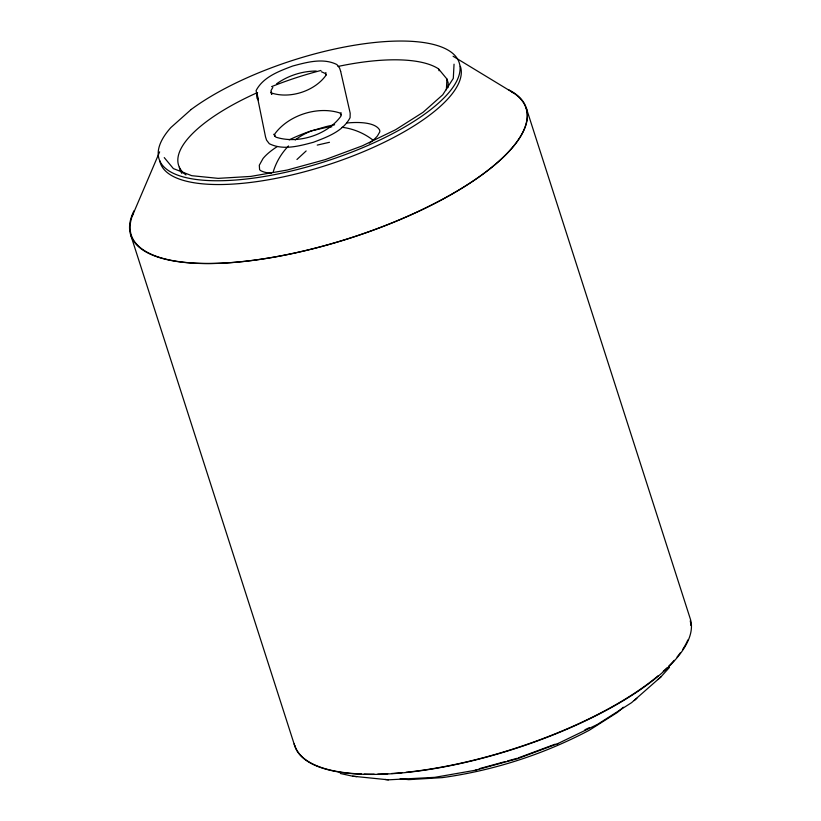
<?xml version="1.0" encoding="UTF-8"?>
<svg xmlns="http://www.w3.org/2000/svg" width="821" height="821" viewBox="0 0 821 821"><rect width="100%" height="100%" fill="white"/><g stroke="black" fill="none" stroke-linecap="round" stroke-linejoin="round"><path stroke-width="1.23" d="M274.758 136.317L274.809 133.915C288.51 115.114 317.706 105.776 339.812 112.959L341.29 114.878M325.865 72.546L325.804 75.553C314.371 91.234 290.018 99.023 271.587 93.03L270.971 92.229L271.659 94.394M340.982 112.6L340.9 116.213C327.199 135.003 298.013 144.342 275.907 137.158L273.691 134.285M446.378 89.787L446.942 79.032L438.496 68.841A140.935 47.505 -17.8 0 0 338.16 66.419M447.938 87.683L448.184 82.9L446.942 79.032M454.044 64.182L453.305 78.385L442.735 94.795L423.061 112.303L395.619 129.718L362.297 145.851L325.342 159.592L287.288 170.029L250.723 176.423L218.14 178.362L191.765 175.694L173.385 168.613L164.251 157.601M132.325 215.851L159.643 151.844M272.818 87.437L271.012 90.577L271.761 94.251M669.495 667.37L661.038 676.761L631.554 702.684L597.431 724.43L557.182 743.918M296.945 159.49L306.141 150.961M623.303 707.209L617.566 712.31L589.324 730.218C543.512 754.448 493.565 770.519 442.232 777.631L408.704 779.642L400.155 778.78M634.284 700.57L636.86 698.281M657.878 679.572L661.038 676.761M276.574 83.834C288.027 75.624 302.169 71.078 316.259 71.037M584.891 729.797L589.457 727.591M518.451 757.845L555.222 744.165M558.372 743.467L517.425 758.717L475.287 770.252L434.781 777.343L388.425 779.827L352.599 776.194L340.305 773.495M479.392 768.661L505.048 761.631M507.491 760.964L517.261 758.286M475.287 770.252L476.488 769.934M317.234 145.101L329.467 142.3M385.018 779.468L388.425 779.827M352.599 776.194L356.776 776.635M321.432 71.766L325.065 73.377L326.296 74.978M453.079 56.239L513.525 92.968M258.41 100.1L257.035 98.304L257.137 93.81L258.153 98.838M526.199 107.746L690.215 618.603A207.734 70.021 -17.8 0 1 511.391 749.819A207.734 70.021 -17.8 0 1 294.185 743.888M438.496 68.841L439.112 70.77M130.785 235.217L294.801 746.073M273.157 172.071A63.433 63.248 -15.4 0 1 288.52 145.943M295.211 139.991A63.433 63.248 -15.4 0 1 311.898 130.744L328.031 127.05A63.433 63.248 -15.4 0 1 331.838 126.803M342.07 127.276A63.433 63.248 -15.4 0 1 373.432 140.463M511.678 91.819A207.323 69.888 -17.8 0 1 349.459 238.295A207.323 69.888 -17.8 0 1 133.566 212.834M460.376 66.327A157.611 53.129 -17.8 0 1 323.874 166.14A157.611 53.129 -17.8 0 1 159.777 160.813M508.897 89.92A207.734 70.021 -17.8 0 1 350.588 237.936A207.734 70.021 -17.8 0 1 134.028 210.761M185.987 174.935A140.935 47.505 -17.8 0 1 257.609 92.527M271.607 86.626A140.935 47.505 -17.8 0 1 320.96 70.462M181.934 173.467A140.935 47.505 -17.8 0 1 179.347 167.207M277.252 146.59A63.433 21.387 -17.8 0 0 263.028 158.525L259.303 165.237L259.6 169.619L260.401 170.46A51.897 17.498 -17.8 0 0 271.31 173.293M289.208 139.888A63.433 21.387 -17.8 0 1 310.317 131.206L326.173 126.598A63.433 21.387 -17.8 0 1 334.599 124.782M346.862 123.006A63.433 21.387 -17.8 0 1 379.723 130.282L379.825 131.812L377.496 135.855A51.846 17.477 -17.8 0 1 369.378 143.121M690.245 620.861A207.344 69.898 -17.8 0 1 690.841 625.469M687.813 640.011A207.344 69.898 -17.8 0 1 682.703 649.442M680.445 652.685A207.344 69.898 -17.8 0 1 677.048 657.067M674.215 660.361A207.344 69.898 -17.8 0 1 668.653 666.221M666.909 667.925A207.344 69.898 -17.8 0 1 663.235 671.342M658.298 675.642A207.344 69.898 -17.8 0 1 406.015 772.294M402.033 772.684A207.344 69.898 -17.8 0 1 391.576 773.515M387.738 773.751A207.344 69.898 -17.8 0 1 377.793 774.121M374.191 774.182A207.344 69.898 -17.8 0 1 364.216 774.09M361.507 773.998A207.344 69.898 -17.8 0 1 294.944 745.909M340.653 71.345L350.187 113.195L350.085 117.69C342.962 131.37 327.066 137.066 313.489 142.249C299.398 145.994 283.142 150.623 269.319 143.726L266.568 140.155L265.532 136.922L256.101 90.577C263.213 76.897 279.119 71.201 292.697 66.019C306.787 62.273 323.043 57.644 336.867 64.541L339.617 68.112L340.653 71.345M191.221 109.439L170.86 127.563A157.611 53.129 -17.8 0 0 312.78 165.339A157.611 53.129 -17.8 0 0 444.377 48.213A157.611 53.129 -17.8 0 0 191.221 109.439"/></g></svg>
